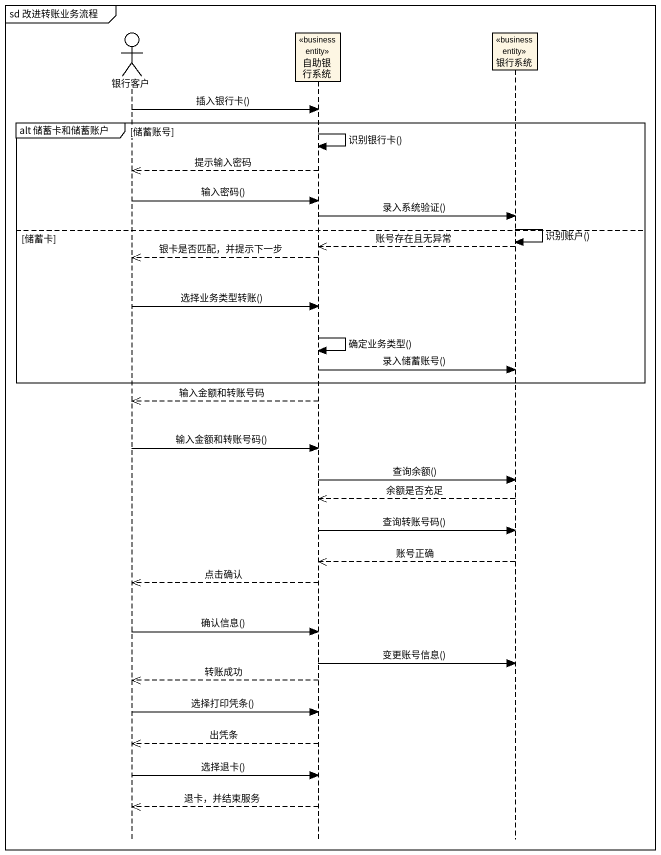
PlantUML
@startuml
mainframe sd 改进转账业务流程
hide footbox
actor 银行客户
participant 自助银行系统 <<business entity>>
participant 银行系统 <<business entity>>

银行客户 -> 自助银行系统 : 插入银行卡()
group alt 储蓄卡和储蓄账户 [储蓄账号]
  自助银行系统 -> 自助银行系统 : 识别银行卡()
  自助银行系统 -->> 银行客户 : 提示输入密码
  银行客户 -> 自助银行系统 : 输入密码()
  自助银行系统 -> 银行系统 : 录入系统验证()
  银行系统 -> 银行系统 : 识别账户()
else 储蓄卡
  银行系统 -->> 自助银行系统 : 账号存在且无异常
  自助银行系统 -->> 银行客户 : 银卡是否匹配，并提示下一步
  银行客户 -> 自助银行系统 : 选择业务类型转账()
  自助银行系统 -> 自助银行系统 : 确定业务类型()
  自助银行系统 -> 银行系统 : 录入储蓄账号()
end
自助银行系统 -->> 银行客户 : 输入金额和转账号码
银行客户 -> 自助银行系统 : 输入金额和转账号码()
自助银行系统 -> 银行系统 : 查询余额()
银行系统 -->> 自助银行系统 : 余额是否充足
自助银行系统 -> 银行系统 : 查询转账号码()
银行系统 -->> 自助银行系统 : 账号正确
自助银行系统 -->> 银行客户 : 点击确认
银行客户 -> 自助银行系统 : 确认信息()
自助银行系统 -> 银行系统 : 变更账号信息()
自助银行系统 -->> 银行客户 : 转账成功
银行客户 -> 自助银行系统 : 选择打印凭条()
自助银行系统 -->> 银行客户 : 出凭条
银行客户 -> 自助银行系统 : 选择退卡()
自助银行系统 -->> 银行客户 : 退卡，并结束服务
@enduml
